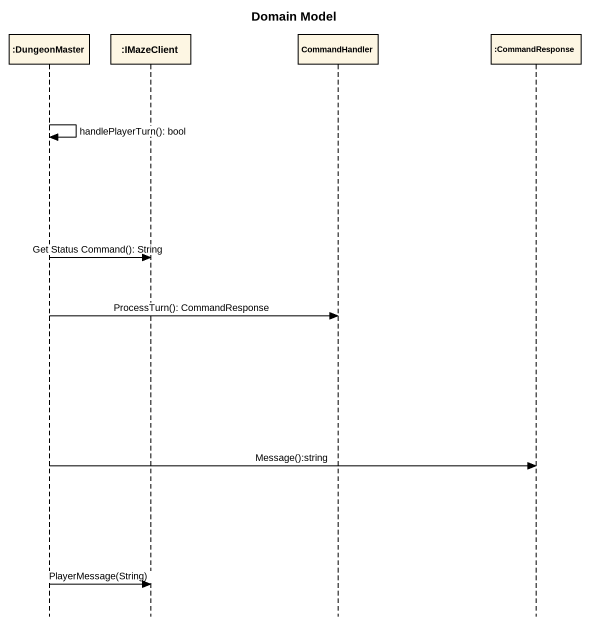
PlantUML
@startuml
title Domain Model
hide footbox
participant ":DungeonMaster" as DungeonMaster
participant ":IMazeClient" as IMazeClient
participant CommandHandler
participant ":CommandResponse" as CommandResponse

DungeonMaster -> DungeonMaster : handlePlayerTurn(): bool
DungeonMaster -> IMazeClient : Get Status Command(): String
DungeonMaster -> CommandHandler : ProcessTurn(): CommandResponse
DungeonMaster -> CommandResponse : Message():string
DungeonMaster -> IMazeClient : PlayerMessage(String)
@enduml
